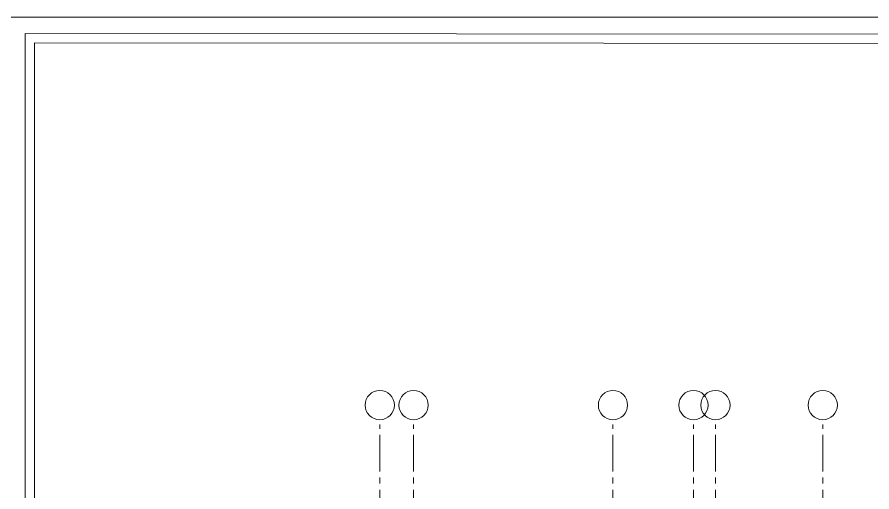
# Model space of a CAD drawing. Header units: millimetres. Extents: x 1373 to 40779, y 1939 to 6439.
# Drawn here: x 33416 to 35168, y 5465 to 6439 of the extents above; entities that cross this region are included whole.
import ezdxf

# ---------------------------------------------------------------- set-up
doc = ezdxf.new("R2010")
doc.units = ezdxf.units.MM
doc.linetypes.add('IMPORT-CENTER2', pattern=[112.5, 75, -12.5, 12.5, -12.5])
for name, color, linetype, lineweight in [('A-ANNO-DIMS', 211, 'Continuous', 18), ('S-GRID', 252, 'IMPORT-CENTER2', 5), ('S-GRID-IDEN', 1, 'Continuous', 18)]:
    doc.layers.add(name, color=color, linetype=linetype, lineweight=lineweight)

msp = doc.modelspace()

# ---------------------------------------------------------------- linework, layer by layer
at = {"layer": 'A-ANNO-DIMS', "lineweight": 18, "ltscale": 2}
for points in [[(33398.7, 1938.6), (37002.5, 1938.6), (37002.5, 6438.6), (33398.7, 6438.6)], [(33432.5, 1972.4), (36968.7, 1969.9), (36968.7, 6402.4), (33432.5, 6404.9)], [(33451.2, 1991.1), (36950, 1988.7), (36950, 6383.7), (33451.2, 6386.1)]]:
    msp.add_lwpolyline(points, close=True, dxfattribs=at)
at = {"layer": 'S-GRID', "lineweight": 18}
for p, q in [((34159, 2694.4), (34159, 5603)), ((34228.2, 2694.4), (34228.2, 5603)), ((34637, 2694.4), (34637, 5603)), ((34802, 2694.4), (34802, 5603)), ((34847, 2694.4), (34847, 5603)), ((35067, 2694.4), (35067, 5603))]:
    msp.add_line(p, q, dxfattribs=at)
at = {"layer": 'S-GRID-IDEN'}
for centre in [(34159, 5643), (34228.2, 5643), (34637, 5643), (34802, 5643), (34847, 5643), (35067, 5643)]:
    msp.add_circle(centre, 30, dxfattribs=at)

doc.saveas('drawing.dxf')
